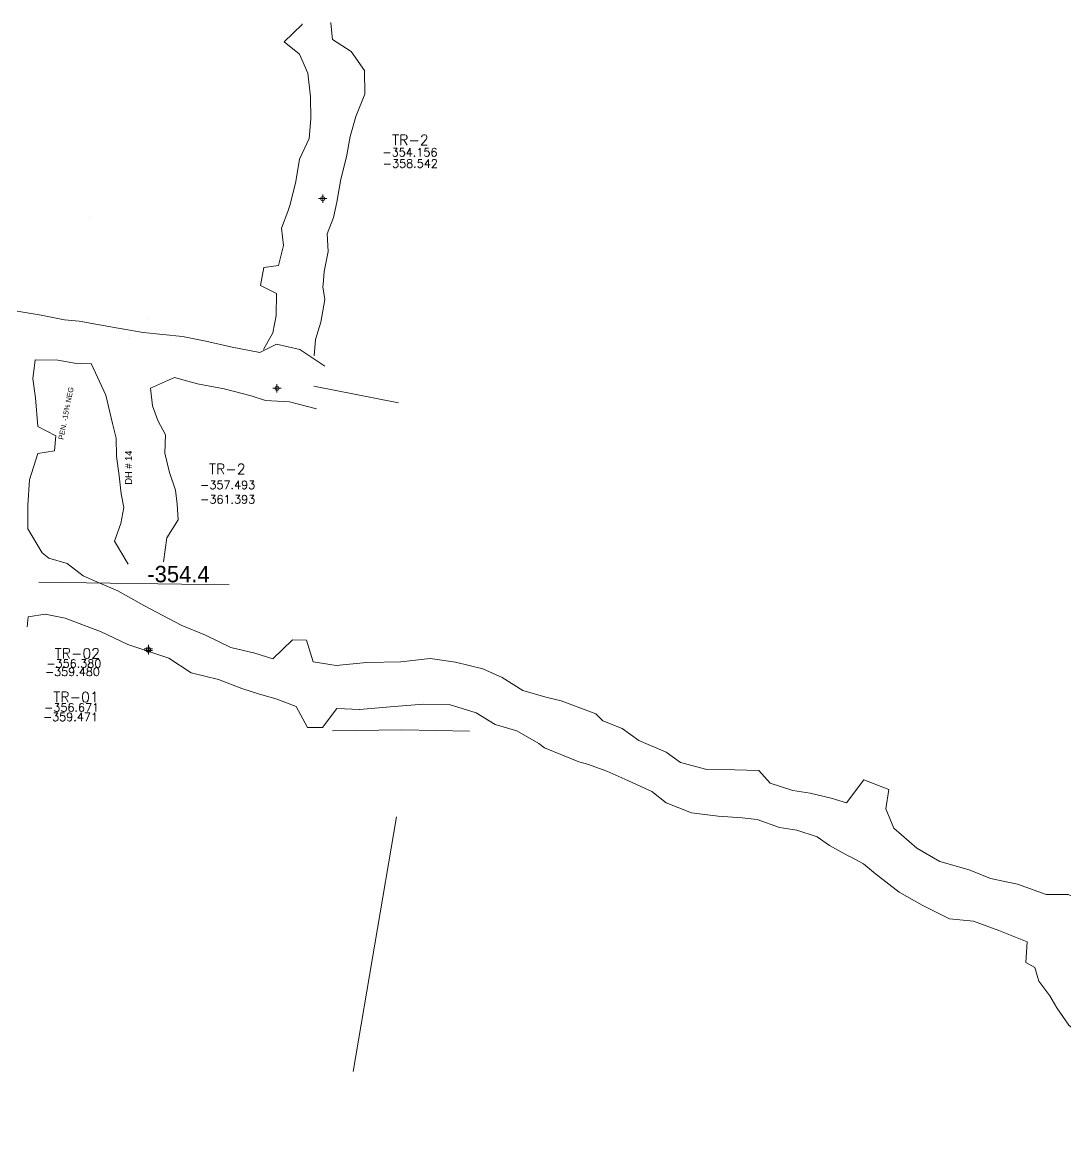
# Model space of a CAD drawing. Extents: x 0 to 99091, y -1812 to 13278.
# Drawn here: x 9316 to 9443, y 10165.2 to 10301.4 of the extents above; entities that cross this region are included whole.
import ezdxf
from ezdxf.enums import TextEntityAlignment as Align

# ---------------------------------------------------------------- set-up
doc = ezdxf.new("R2010")
doc.units = 0
doc.header["$MEASUREMENT"] = 0
doc.header["$PDMODE"] = 34
doc.header["$PDSIZE"] = 0.5
for name, color, linetype in [('CF-440-9487-E-SCR', 5, 'Continuous'), ('F-440-9493-E-SCR', 1, 'Continuous'), ('F-460-9419-W-SCR-FIC', 6, 'Continuous'), ('R-440-9273-N-SCR', 232, 'Continuous')]:
    doc.layers.add(name, color=color, linetype=linetype)
doc.styles.add('ROMAND', font='ROMAND.SHX')
doc.styles.add('ROMANS', font='ROMANS.SHX', dxfattribs={"width": 2.5})

# ---------------------------------------------------------------- blocks, each defined once
blk = doc.blocks.new('F2')
at = {"lineweight": 0}
blk.add_point((0, 0), dxfattribs=at)
at = {"lineweight": 0, "style": 'ROMAND'}
for tag, height, p in [('NOMBRE', 1.25, (0.2, 6.62)), ('CIELO', 1, (0.14, 4.62)), ('PISO', 1, (0.14, 3.25))]:
    blk.add_attdef(tag, text='', height=height, dxfattribs=at).set_placement(p, align=Align.CENTER)
at = {"lineweight": 0, "style": 'ROMANS', "flags": 1}
for tag, p in [('MINA', (-0.07, -3.26)), ('LOCALIZACION', (-0.07, -4.93)), ('ESTRUCTURA', (-0.07, -6.62)), ('NIVEL', (-0.07, -8.29)), ('OBRA', (-0.07, -10.12)), ('FECHA', (-0.07, -11.79)), ('ATRAS', (-0.07, -13.48)), ('TOPOGRAFO', (2.67, -15.3))]:
    blk.add_attdef(tag, text='', height=1.25, dxfattribs=at).set_placement(p, align=Align.CENTER)

msp = doc.modelspace()

# ---------------------------------------------------------------- linework, layer by layer
at = {"color": 4, "linetype": 'Continuous', "lineweight": 0, "ltscale": 5, "elevation": -358.87, "flags": 128}
msp.add_lwpolyline([(9324.35, 10277.65), (9324.35, 10277.65)], close=True, dxfattribs=at)
msp.add_lwpolyline([(9324.35, 10277.65), (9324.35, 10277.65)], close=True, dxfattribs=at)
at = {"color": 2, "linetype": 'Continuous', "lineweight": 0, "flags": 128}
msp.add_lwpolyline([(9331.29, 10265.37), (9331.29, 10265.37)], close=True, dxfattribs=at)
at = {"color": 1, "linetype": 'Continuous', "lineweight": 0, "elevation": -355.49, "flags": 128}
msp.add_lwpolyline([(9328.94, 10262.95), (9328.94, 10262.95)], close=True, dxfattribs=at)
at = {"color": 0, "linetype": 'Continuous', "lineweight": 0, "ltscale": 5, "flags": 128}
for points, elevation in [([(9351.52, 10257.13), (9361.82, 10255.12)], -357.37), ([(9318.06, 10233.28), (9341.2, 10232.96)], -361.19), ([(9361.57, 10204.74), (9356.3, 10173.71)], -371.11)]:
    msp.add_lwpolyline(points, dxfattribs=dict(at, elevation=elevation))
for points in [[(9362.28, 10215.31), (9353.78, 10215.17)], [(9362.28, 10215.31), (9370.47, 10215.13)]]:
    msp.add_lwpolyline(points, dxfattribs=at)
at = {"layer": 'CF-440-9487-E-SCR', "linetype": 'Continuous', "lineweight": 0, "flags": 128}
for points, elevation in [([(9322.97, 10265.05), (9322.97, 10265.05)], -355.32), ([(9322.61, 10259.91), (9323.2, 10259.85)], -355.32), ([(9322.61, 10259.91), (9323.2, 10259.85)], -360.22)]:
    msp.add_lwpolyline(points, dxfattribs=dict(at, elevation=elevation))
at = {"layer": 'CF-440-9487-E-SCR', "linetype": 'Continuous', "lineweight": 0}
for points in [[(9322.97, 10265.05, -355.41), (9321.17, 10265.22, -355.38), (9318.32, 10265.8, -355.44), (9315.66, 10266.24, -355.59), (9313.1, 10266.67, -355.65), (9311.56, 10267.2, -356.1)], [(9322.97, 10265.05, -360.01), (9321.17, 10265.22, -360.18), (9318.32, 10265.8, -360.14), (9315.66, 10266.24, -360.19), (9313.1, 10266.67, -360.25), (9311.56, 10267.2, -360.2)], [(9335.53, 10263.2, -357.33), (9330.75, 10263.66, -355.65), (9327.7, 10264.22, -355.69), (9325.43, 10264.61, -355.65), (9322.97, 10265.05, -355.41)], [(9335.53, 10263.2, -361.43), (9330.75, 10263.66, -360.15), (9327.7, 10264.22, -360.19), (9325.43, 10264.61, -360.15), (9322.97, 10265.05, -360.01)], [(9352.85, 10259.58, -357.49), (9349.79, 10261.61, -357.62), (9346.96, 10262.27, -357.26), (9344.93, 10261.24, -357.53), (9341.59, 10261.9, -357.46), (9338.38, 10262.64, -357.09), (9335.53, 10263.2, -357.33)], [(9352.85, 10259.58, -361.59), (9349.79, 10261.61, -361.52), (9346.96, 10262.27, -361.56), (9344.93, 10261.24, -361.53), (9341.59, 10261.9, -361.46), (9338.38, 10262.64, -361.39), (9335.53, 10263.2, -361.43)], [(9318.45, 10236.86, -355.98), (9316.72, 10239.76, -356.03), (9316.71, 10242.67, -356.1), (9316.92, 10245.76, -356.07), (9317.92, 10248.93, -355.75), (9319.94, 10249.28, -355.74), (9320.12, 10251.08, -355.74), (9317.93, 10252.23, -355.63), (9317.65, 10255.74, -355.9), (9317.33, 10258.05, -355.38), (9317.6, 10260.35, -356.16)], [(9318.45, 10236.86, -359.98), (9316.72, 10239.76, -360.13), (9316.71, 10242.67, -360.2), (9316.92, 10245.76, -360.08), (9317.92, 10248.93, -360.05), (9319.94, 10249.28, -360.04), (9320.12, 10251.08, -360.04), (9317.93, 10252.23, -360.03), (9317.65, 10255.74, -360), (9317.33, 10258.05, -360.08), (9317.6, 10260.35, -360.06)], [(9322.61, 10259.91, -355.32), (9320.34, 10260.29, -355.38), (9317.6, 10260.35, -356.16)], [(9322.61, 10259.91, -360.22), (9320.34, 10260.29, -360.18), (9317.6, 10260.35, -360.06)], [(9324.41, 10259.92, -355.65), (9323.2, 10259.85, -355.54)], [(9324.41, 10259.92, -360.15), (9323.2, 10259.85, -360.09)], [(9326.2, 10256.05, -357.34), (9324.41, 10259.92, -355.65)], [(9326.2, 10256.05, -361.34), (9324.41, 10259.92, -360.15)], [(9331.87, 10254.74, -357.81), (9331.64, 10256.9, -357.34), (9334.54, 10258.2, -357.33)], [(9331.87, 10254.74, -361.81), (9331.64, 10256.9, -361.34), (9334.54, 10258.2, -361.43)], [(9351.82, 10254.38, -357.49), (9348.53, 10255.23, -357.62), (9345.61, 10255.4, -357.26), (9343.88, 10255.95, -357.53), (9340.58, 10256.8, -357.46), (9337.35, 10257.44, -357.09), (9334.54, 10258.2, -357.33)], [(9351.82, 10254.38, -361.59), (9348.53, 10255.23, -361.52), (9345.61, 10255.4, -361.56), (9343.88, 10255.95, -361.53), (9340.58, 10256.8, -361.46), (9337.35, 10257.44, -361.39), (9334.54, 10258.2, -361.43)], [(9328.93, 10235.49, -354.26), (9327.25, 10238.28, -354.66), (9328.01, 10240.44, -354.57), (9328.39, 10242.37, -354.77), (9328.08, 10244.05, -354.97), (9327.84, 10246.24, -355.17), (9327.49, 10248.62, -355.68), (9327.45, 10250.82, -356.08), (9327.03, 10252.6, -356.28), (9326.2, 10256.05, -357.34)], [(9328.93, 10235.49, -359.56), (9327.25, 10238.28, -359.76), (9328.01, 10240.44, -359.77), (9328.39, 10242.37, -359.77), (9328.08, 10244.05, -359.77), (9327.84, 10246.24, -359.77), (9327.49, 10248.62, -359.68), (9327.45, 10250.82, -359.68), (9327.03, 10252.6, -359.78), (9326.2, 10256.05, -361.34)], [(9333.22, 10235.76, -354.26), (9333.64, 10238.69, -354.66), (9335, 10240.89, -354.57), (9334.88, 10242.78, -354.77), (9334.67, 10244.47, -354.97), (9333.93, 10246.63, -355.17), (9333.38, 10249, -355.68), (9333.44, 10251.21, -356.08), (9332.52, 10252.95, -356.28), (9331.87, 10254.74, -357.81)], [(9333.22, 10235.76, -359.56), (9333.64, 10238.69, -359.76), (9335, 10240.89, -359.77), (9334.88, 10242.78, -359.77), (9334.67, 10244.47, -359.77), (9333.93, 10246.63, -359.77), (9333.38, 10249, -359.68), (9333.44, 10251.21, -359.68), (9332.52, 10252.95, -359.78), (9331.87, 10254.74, -361.81)]]:
    msp.add_polyline3d(points, dxfattribs=at)
at = {"layer": 'F-440-9493-E-SCR', "color": 1, "linetype": 'Continuous', "lineweight": 0}
for points in [[(9330.91, 10230.4, -354.9), (9327.67, 10232.23, -355.04), (9325.47, 10233.18, -354.8), (9323.45, 10234.05, -354.47), (9321.48, 10235.55, -355.73), (9319.25, 10236.19, -355.4), (9318.45, 10236.86, -355.98)], [(9330.91, 10230.4, -359.7), (9327.67, 10232.23, -359.94), (9325.47, 10233.18, -359.7), (9323.45, 10234.05, -359.87), (9321.48, 10235.55, -359.83), (9319.25, 10236.19, -360), (9318.45, 10236.86, -359.98)], [(9354.23, 10223.14, -354.93), (9351.43, 10223.58, -355.54), (9350.62, 10226.23, -355.76), (9348.91, 10226.27, -355.76), (9346.54, 10223.94, -355.57), (9344.35, 10224.66, -355.58), (9341.4, 10225.34, -355.59), (9338.33, 10226.83, -355.41), (9335.37, 10228.05, -355.32), (9330.91, 10230.4, -354.9)], [(9354.23, 10223.14, -359.93), (9351.43, 10223.58, -359.84), (9350.62, 10226.23, -359.86), (9348.91, 10226.27, -359.86), (9346.54, 10223.94, -359.97), (9344.35, 10224.66, -359.98), (9341.4, 10225.34, -359.89), (9338.33, 10226.83, -359.51), (9335.37, 10228.05, -359.52), (9330.91, 10230.4, -359.7)], [(9316.62, 10227.86, -355.02), (9316.76, 10229.06, -355.21)], [(9316.62, 10227.86, -359.92), (9316.76, 10229.06, -359.91)], [(9328.89, 10225.71, -354.9), (9325.53, 10227.27, -355.04), (9323.29, 10228.13, -354.8), (9321.23, 10228.91, -354.47), (9318.83, 10229.4, -355.73), (9316.76, 10229.06, -355.21)], [(9328.89, 10225.71, -359.7), (9325.53, 10227.27, -359.94), (9323.29, 10228.13, -359.7), (9321.23, 10228.91, -359.87), (9318.83, 10229.4, -359.83), (9316.76, 10229.06, -359.91)], [(9357.09, 10217.77, -355.21), (9354.31, 10217.9, -355.22), (9352.56, 10215.61, -355.63), (9350.76, 10215.6, -355.63), (9349.38, 10218.16, -355.54), (9347.32, 10218.94, -355.76), (9347.04, 10219.04, -355.76), (9344.91, 10219.64, -355.57), (9342.73, 10220.36, -355.58), (9339.92, 10221.42, -355.59), (9336.6, 10222.24, -355.41), (9333.85, 10224.03, -355.32), (9328.89, 10225.71, -354.9)], [(9354.31, 10217.9, -360.02), (9352.56, 10215.61, -359.93), (9350.76, 10215.6, -359.93), (9349.38, 10218.16, -359.84), (9347.32, 10218.94, -359.86), (9347.04, 10219.04, -359.86), (9344.91, 10219.64, -359.97), (9342.73, 10220.36, -359.98), (9339.92, 10221.42, -359.89), (9336.6, 10222.24, -359.51), (9333.85, 10224.03, -359.52), (9328.89, 10225.71, -359.7)], [(9381.63, 10218.86, -355), (9379.74, 10219.3, -355.52), (9376.93, 10220.11, -355.16), (9374.43, 10221.69, -355.39), (9372.06, 10222.75, -355.44), (9368.74, 10223.54, -355.66), (9365.67, 10223.99, -355.99), (9362.08, 10223.6, -355.61), (9357.92, 10223.51, -355.21), (9354.23, 10223.14, -354.93)], [(9381.63, 10218.86, -360.1), (9379.74, 10219.3, -360.02), (9376.93, 10220.11, -360.16), (9374.43, 10221.69, -360.29), (9372.06, 10222.75, -360.24), (9368.74, 10223.54, -360.26), (9365.67, 10223.99, -360.29), (9362.08, 10223.6, -360.11), (9357.92, 10223.51, -360.01), (9354.23, 10223.14, -359.93)], [(9379.58, 10213.11, -355), (9378.91, 10213.66, -355.52), (9376.2, 10215.17, -355.16), (9373.59, 10215.95, -355.39), (9371.27, 10217.4, -355.44), (9367.98, 10218.39, -355.66), (9364.86, 10218.45, -355.99), (9361.28, 10218.16, -355.61), (9357.08, 10217.77, -355.21), (9354.31, 10217.9, -355.22)], [(9379.58, 10213.11, -360.1), (9378.91, 10213.66, -360.02), (9376.2, 10215.17, -360.16), (9373.59, 10215.95, -360.29), (9371.27, 10217.4, -360.24), (9367.98, 10218.39, -360.26), (9364.86, 10218.45, -360.29), (9361.28, 10218.16, -360.11), (9357.08, 10217.77, -360.01), (9354.31, 10217.9, -360.02)], [(9416.33, 10206.42, -356.38), (9414.46, 10207, -356.22), (9411.91, 10207.59, -356.12), (9409.8, 10207.93, -355.83), (9407.03, 10208.81, -355.24), (9405.68, 10210.36, -355.44), (9402.74, 10210.45, -355.25), (9399.35, 10210.5, -354.85), (9396.15, 10211.33, -355.46), (9394.37, 10212.6, -355.57), (9391.05, 10214, -355.37), (9389.02, 10215.47, -355.78), (9386.7, 10216.41, -355.98), (9385.84, 10217.25, -355.59), (9381.63, 10218.86, -355)], [(9416.33, 10206.42, -360.48), (9414.46, 10207, -360.22), (9411.91, 10207.59, -360.22), (9409.8, 10207.93, -360.33), (9407.03, 10208.81, -360.24), (9405.68, 10210.36, -360.34), (9402.74, 10210.45, -360.25), (9399.35, 10210.5, -360.15), (9396.15, 10211.33, -360.06), (9394.37, 10212.6, -360.07), (9391.05, 10214, -360.17), (9389.02, 10215.47, -360.18), (9386.7, 10216.41, -360.18), (9385.84, 10217.25, -360.19), (9381.63, 10218.86, -360.1)], [(9414.25, 10201.22, -356.38), (9412.77, 10202.29, -356.22), (9410.29, 10203.08, -356.12), (9408.18, 10203.41, -355.83), (9405.45, 10204.38, -355.24), (9403.62, 10204.61, -355.44), (9400.71, 10204.8, -355.25), (9397.47, 10205.22, -354.85), (9394.39, 10206.43, -355.46), (9392.65, 10207.8, -355.57), (9389.36, 10209.29, -355.37), (9387.17, 10210.29, -355.78), (9384.82, 10211.13, -355.98), (9383.75, 10211.41, -355.59), (9379.58, 10213.11, -355)], [(9414.25, 10201.22, -360.48), (9412.77, 10202.29, -360.22), (9410.29, 10203.08, -360.22), (9408.18, 10203.41, -360.33), (9405.45, 10204.38, -360.24), (9403.62, 10204.61, -360.34), (9400.71, 10204.8, -360.25), (9397.47, 10205.22, -360.15), (9394.39, 10206.43, -360.06), (9392.65, 10207.8, -360.07), (9389.36, 10209.29, -360.17), (9387.17, 10210.29, -360.18), (9384.82, 10211.13, -360.18), (9383.75, 10211.41, -360.19), (9379.58, 10213.11, -360.1)], [(9447.14, 10194.94, -356.76), (9447.14, 10194.94, -356.76), (9444.46, 10194.9, -356.51), (9443.59, 10195.14, -356.6), (9443.31, 10195.25, -356.6), (9440.62, 10195.25, -356.56), (9437.15, 10196.54, -356.31), (9433.87, 10197.21, -355.96), (9431.27, 10198.26, -356.22), (9427.69, 10199.27, -356.47), (9424.9, 10200.92, -356.53), (9422.1, 10203.34, -356.48), (9421.11, 10205.68, -356.25), (9421.5, 10208.05, -355.93), (9418.46, 10209.22, -355.92), (9416.33, 10206.42, -356.38)], [(9447.14, 10194.94, -360.96), (9447.14, 10194.94, -360.96), (9444.46, 10194.9, -361.01), (9443.59, 10195.14, -361), (9443.31, 10195.25, -361), (9440.62, 10195.25, -360.86), (9437.15, 10196.54, -360.81), (9433.87, 10197.21, -360.76), (9431.27, 10198.26, -360.72), (9427.69, 10199.27, -360.57), (9424.9, 10200.92, -360.73), (9422.1, 10203.34, -360.68), (9421.11, 10205.68, -360.65), (9421.5, 10208.05, -360.63), (9418.46, 10209.22, -360.62), (9416.33, 10206.42, -360.48)], [(9438.16, 10186.99, -361), (9438.16, 10186.99, -361), (9438.31, 10189.5, -360.86), (9434.88, 10190.88, -360.81), (9431.78, 10192.02, -360.76), (9428.88, 10192.32, -360.72), (9425.56, 10193.98, -360.57), (9422.74, 10195.54, -360.73), (9419.87, 10197.77, -360.68), (9418.42, 10199, -360.65), (9416.83, 10199.86, -360.63), (9416.55, 10199.97, -360.62), (9414.25, 10201.22, -360.48)], [(9438.16, 10186.99, -356.6), (9438.16, 10186.99, -356.6), (9438.31, 10189.5, -356.56), (9434.88, 10190.88, -356.31), (9431.78, 10192.02, -355.96), (9428.88, 10192.32, -356.22), (9425.56, 10193.98, -356.47), (9422.74, 10195.54, -356.53), (9419.87, 10197.77, -356.48), (9418.42, 10199, -356.25), (9416.83, 10199.86, -355.93), (9416.55, 10199.97, -355.92), (9414.25, 10201.22, -356.38)], [(9441.92, 10181.48, -360.64), (9441.09, 10182.94, -361.02), (9439.74, 10184.72, -360.9), (9439.25, 10186.38, -360.91), (9438.16, 10186.99, -361)], [(9441.92, 10181.48, -356.74), (9441.09, 10182.94, -356.52), (9439.74, 10184.72, -356.7), (9439.25, 10186.38, -357.11), (9438.16, 10186.99, -356.6)], [(9463.46, 10165.19, -356.41), (9461.18, 10166.99, -356.74), (9459.1, 10168.9, -356.37), (9457.03, 10170.31, -356.68), (9454.42, 10171.61, -356.91), (9452.41, 10173.46, -356.64), (9449.73, 10173.96, -356.05), (9448.08, 10175.09, -356.14), (9446.75, 10176.85, -356.14), (9445.18, 10177.92, -356.02), (9443.39, 10179.38, -356.13), (9441.92, 10181.48, -356.74)], [(9463.43, 10165.35, -360.96), (9461.18, 10166.99, -361.14), (9459.1, 10168.9, -361.17), (9457.03, 10170.31, -361.18), (9454.42, 10171.61, -361.11), (9452.41, 10173.46, -361.24), (9449.73, 10173.96, -361.15), (9448.08, 10175.09, -361.04), (9446.75, 10176.85, -361.24), (9445.18, 10177.92, -360.92), (9443.39, 10179.38, -360.73), (9441.92, 10181.48, -360.64)]]:
    msp.add_polyline3d(points, dxfattribs=at)
at = {"layer": 'R-440-9273-N-SCR', "color": 232, "linetype": 'Continuous', "lineweight": 0, "ltscale": 5}
for points in [[(9350.1, 10301.26, -350.64), (9350.1, 10301.26, -350.64), (9350.1, 10301.16, -350.65), (9347.9, 10299.07, -350.92), (9347.9, 10299.07, -350.92), (9349.77, 10297.57, -351.53), (9350.78, 10295.24, -351.55), (9351.12, 10292.38, -351.34), (9351.15, 10289.7, -352.79), (9350.96, 10287.31, -353.01), (9349.78, 10284.77, -353.05), (9349.31, 10282.07, -353.4), (9348.64, 10279.26, -354.54)], [(9350.1, 10301.16, -355.65), (9350.1, 10301.16, -355.65), (9350.1, 10301.16, -355.65), (9347.9, 10299.07, -355.92), (9347.9, 10299.07, -355.92), (9349.77, 10297.57, -356.13), (9350.78, 10295.24, -356.55), (9351.12, 10292.38, -356.84), (9351.15, 10289.7, -357.29), (9350.96, 10287.31, -357.71), (9349.78, 10284.77, -358.05), (9349.31, 10282.07, -358.3), (9348.64, 10279.26, -358.56)], [(9353.59, 10301.42, -350.64), (9353.59, 10301.42, -350.64), (9353.6, 10301.33, -350.65), (9353.79, 10299.35, -350.92), (9353.79, 10299.35, -350.92), (9356.07, 10297.87, -351.53), (9357.68, 10295.57, -351.55), (9357.71, 10292.69, -351.34), (9356.64, 10289.96, -352.79), (9355.95, 10287.55, -353.01), (9355.47, 10285.04, -353.05), (9354.8, 10282.33, -353.4), (9354.33, 10279.53, -354.54)], [(9353.59, 10301.42, -355.64), (9353.59, 10301.42, -355.64), (9353.6, 10301.33, -355.65), (9353.79, 10299.35, -355.92), (9353.79, 10299.35, -355.92), (9356.07, 10297.87, -356.13), (9357.68, 10295.57, -356.55), (9357.71, 10292.69, -356.84), (9356.64, 10289.96, -357.29), (9355.95, 10287.55, -357.71), (9355.47, 10285.04, -358.05), (9354.8, 10282.33, -358.3), (9354.33, 10279.53, -358.56)], [(9348.64, 10279.26, -354.54), (9348.64, 10279.26, -354.54), (9348.34, 10278.4, -355.39), (9347.59, 10276.39, -354.49), (9347.82, 10274.25, -355.49), (9347.21, 10271.82, -355.72), (9345.44, 10271.59, -355.98), (9345.04, 10269.39, -356), (9346.98, 10268.43, -356.45), (9346.93, 10265.75, -356.81), (9346.51, 10263.62, -357.62), (9345.4, 10261.61, -357.81)], [(9348.64, 10279.26, -358.56), (9348.64, 10279.26, -358.56), (9348.34, 10278.4, -359.09), (9347.59, 10276.39, -359.29), (9347.82, 10274.25, -359.79), (9347.21, 10271.82, -360.22), (9345.44, 10271.59, -360.38), (9345.04, 10269.39, -360.4), (9346.98, 10268.43, -360.55), (9346.93, 10265.75, -360.81), (9346.51, 10263.62, -361.02), (9345.4, 10261.61, -361.21)], [(9354.33, 10279.53, -354.54), (9354.33, 10279.53, -354.54), (9353.9, 10277.69, -355.39), (9353.14, 10275.68, -354.49), (9353.27, 10273.55, -355.49), (9352.76, 10271.11, -355.72), (9352.66, 10269.52, -355.98), (9352.62, 10269.22, -356), (9352.83, 10267.69, -356.45), (9352.38, 10264.94, -356.81), (9351.71, 10262.82, -357.62), (9351.55, 10260.83, -357.81)], [(9354.33, 10279.53, -358.56), (9354.33, 10279.53, -358.56), (9353.9, 10277.69, -359.09), (9353.14, 10275.68, -359.29), (9353.27, 10273.55, -359.79), (9352.76, 10271.11, -360.22), (9352.66, 10269.52, -360.38), (9352.62, 10269.22, -360.4), (9352.83, 10267.69, -360.55), (9352.38, 10264.94, -360.81), (9351.71, 10262.82, -361.02), (9351.55, 10260.83, -361.21)]]:
    msp.add_polyline3d(points, dxfattribs=at)

# ---------------------------------------------------------------- block references
at = {"color": 2, "linetype": 'Continuous', "lineweight": 0}
ref = msp.add_blockref('F2', (9331.39, 10224.98, -356.67), dxfattribs=at)
ref.add_attrib('NOMBRE', 'TR-01', dxfattribs={"lineweight": 0, "height": 1.25, "style": 'ROMAND'}).set_placement((9322.57, 10218.67, -356.67), align=Align.CENTER)
ref.add_attrib('CIELO', '-356.671', dxfattribs={"lineweight": 0, "height": 1, "style": 'ROMAND'}).set_placement((9322.04, 10217.53, -356.67), align=Align.CENTER)
ref.add_attrib('PISO', '-359.471', dxfattribs={"lineweight": 0, "height": 1, "style": 'ROMAND'}).set_placement((9321.89, 10216.38, -356.67), align=Align.CENTER)
ref = msp.add_blockref('F2', (9331.38, 10225.16, -356.38), dxfattribs=at)
ref.add_attrib('NOMBRE', 'TR-02', dxfattribs={"lineweight": 0, "height": 1.25, "style": 'ROMAND'}).set_placement((9322.73, 10223.98, -356.38), align=Align.CENTER)
ref.add_attrib('CIELO', '-356.380', dxfattribs={"lineweight": 0, "height": 1, "style": 'ROMAND'}).set_placement((9322.31, 10222.89, -356.38), align=Align.CENTER)
ref.add_attrib('PISO', '-359.480', dxfattribs={"lineweight": 0, "height": 1, "style": 'ROMAND'}).set_placement((9322.14, 10221.88, -356.38), align=Align.CENTER)
at = {"layer": 'F-460-9419-W-SCR-FIC', "color": 4, "linetype": 'Continuous', "lineweight": 0, "ltscale": 5}
ref = msp.add_blockref('F2', (9347.02, 10256.89, -357.49), dxfattribs=at)
ref.add_attrib('NOMBRE', 'TR-2', dxfattribs={"layer": '0', "lineweight": 0, "height": 1.25, "style": 'ROMAND'}).set_placement((9340.98, 10246.42, -357.49), align=Align.CENTER)
ref.add_attrib('CIELO', '-357.493', dxfattribs={"layer": '0', "lineweight": 0, "height": 1, "style": 'ROMAND'}).set_placement((9341.03, 10244.62, -357.49), align=Align.CENTER)
ref.add_attrib('PISO', '-361.393', dxfattribs={"layer": '0', "lineweight": 0, "height": 1, "style": 'ROMAND'}).set_placement((9341.03, 10242.87, -357.49), align=Align.CENTER)
at = {"layer": 'R-440-9273-N-SCR', "color": 232, "linetype": 'Continuous', "lineweight": 0, "ltscale": 5}
ref = msp.add_blockref('F2', (9352.59, 10279.97, -354.16), dxfattribs=at)
ref.add_attrib('NOMBRE', 'TR-2', dxfattribs={"layer": '0', "lineweight": 0, "height": 1.25, "style": 'ROMAND'}).set_placement((9363.26, 10286.49, -354.16), align=Align.CENTER)
ref.add_attrib('CIELO', '-354.156', dxfattribs={"layer": '0', "lineweight": 0, "height": 1, "style": 'ROMAND'}).set_placement((9363.21, 10285.11, -354.16), align=Align.CENTER)
ref.add_attrib('PISO', '-358.542', dxfattribs={"layer": '0', "lineweight": 0, "height": 1, "style": 'ROMAND'}).set_placement((9363.26, 10283.74, -354.16), align=Align.CENTER)

# ---------------------------------------------------------------- texts
at = {"color": 4, "linetype": 'Continuous', "lineweight": 0, "ltscale": 5, "insert": (9320.41, 10250.71), "char_height": 0.6376, "width": 10.978, "attachment_point": 1, "rotation": 78.9016}
msp.add_mtext('PEN. -15% NEG', dxfattribs=at)
at = {"color": 2, "linetype": 'Continuous', "lineweight": 0, "insert": (9328.53, 10245.16), "char_height": 0.844, "width": 7.2333, "attachment_point": 1, "rotation": 89.7265}
msp.add_mtext('DH # 14', dxfattribs=at)
at = {"color": 0, "linetype": 'Continuous', "lineweight": 0, "ltscale": 5, "insert": (9331.25, 10235.27), "char_height": 2, "width": 26.9272, "attachment_point": 1}
msp.add_mtext('-354.4', dxfattribs=at)

doc.saveas('drawing.dxf')
